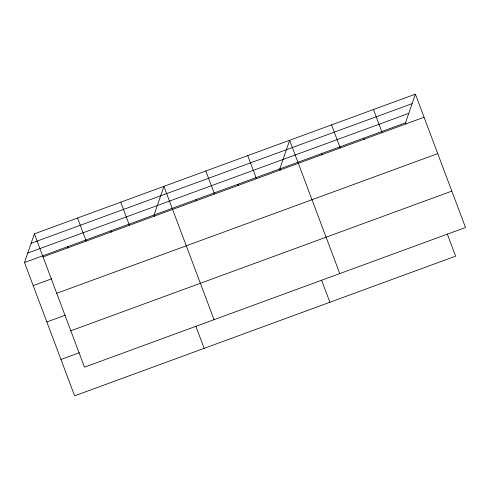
<?xml version="1.0" encoding="UTF-8"?>
<svg xmlns="http://www.w3.org/2000/svg" width="490" height="490" viewBox="0 0 490 490"><rect width="100%" height="100%" fill="white"/><g stroke="black" fill="none" stroke-linecap="round" stroke-linejoin="round"><path stroke-width="0.73" d="M447.309 234.049L455.62 256.166L74.615 395.834L24.5 262.499L34.38 233.834L415.385 94.166L465.5 227.501L84.494 367.169L34.38 233.834M406.032 124.227L405.506 122.831L415.385 94.166M31.121 243.297L412.121 103.629M27.759 253.042L408.764 113.374M24.5 262.499L405.506 122.831M43.053 256.913L424.058 117.239M33.173 285.578L51.579 278.828M56.73 293.296L437.735 153.627M46.85 321.961L65.256 315.217M70.817 330.781L451.823 191.112M60.938 359.452L79.343 352.702M373.472 109.527L382.145 132.606M363.592 138.198L364.119 139.595M331.565 124.895L340.238 147.968M321.685 153.56L322.212 154.956M339.766 273.591L289.651 140.256L279.772 168.921L280.298 170.324M321.575 280.139L329.886 302.257M247.744 155.624L256.417 178.697M237.864 184.289L238.385 185.686M205.831 170.986L214.504 194.058M195.951 199.65L196.478 201.047M214.038 319.682L163.923 186.347L154.044 215.012L154.564 216.415M195.847 326.23L204.159 348.347M120.742 202.18L129.415 225.253M110.863 230.845L111.389 232.242M77.561 218.007L86.234 241.08M67.681 246.672L68.208 248.069"/></g></svg>
